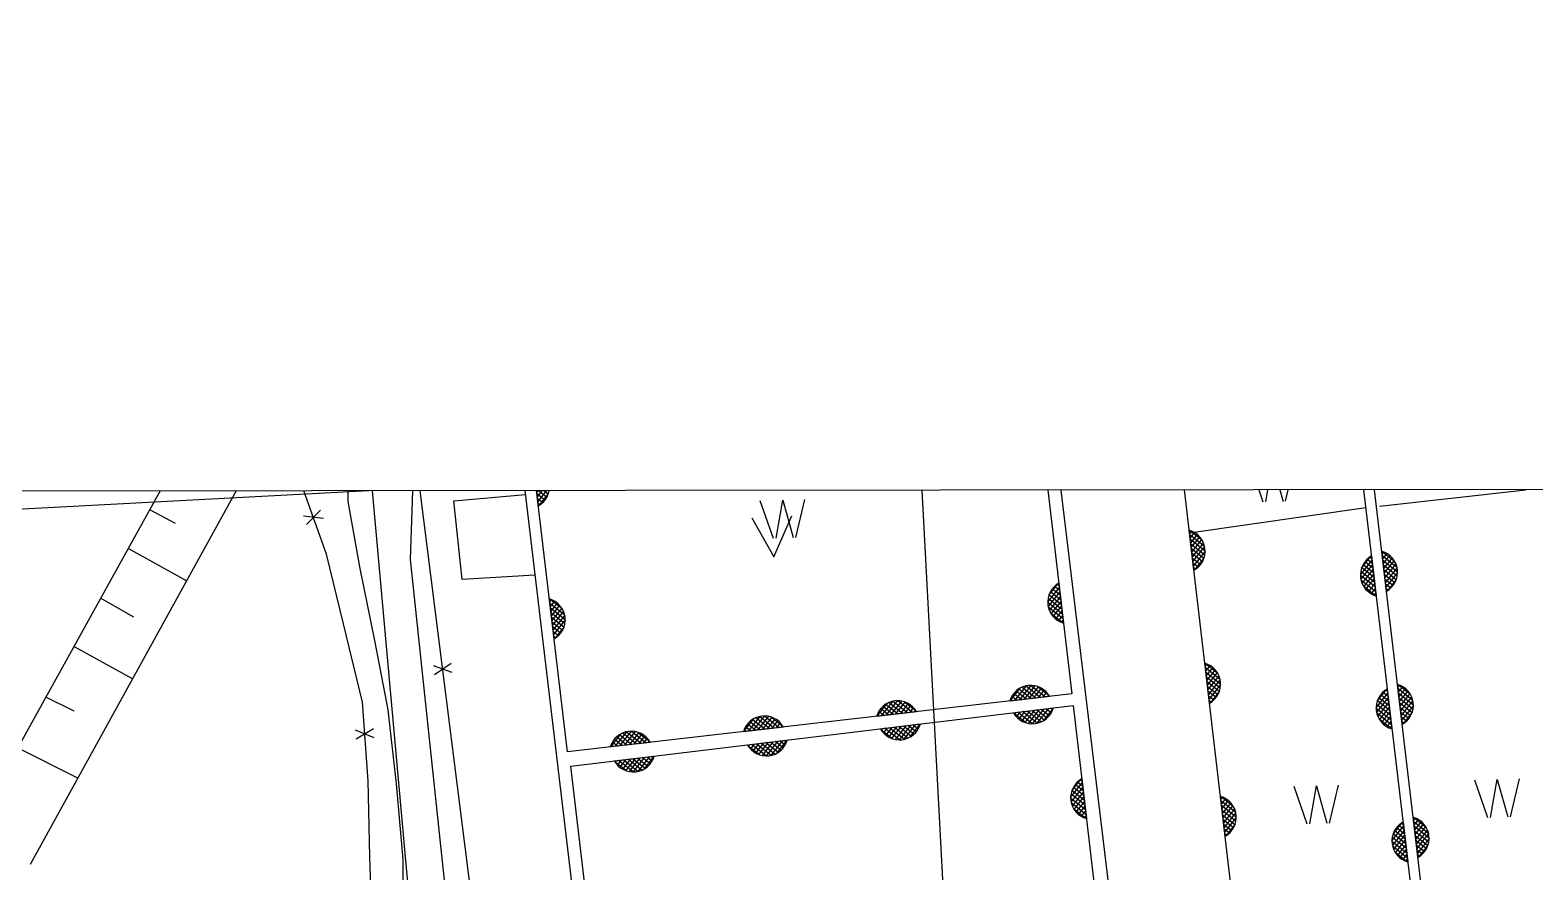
# Model space of a CAD drawing. Header units: millimetres. Extents: x 15846 to 16642, y 1103 to 1807.
# Drawn here: x 16019.5 to 16086.9, y 1528.9 to 1566.6 of the extents above; entities that cross this region are included whole.
import ezdxf
from ezdxf.xclip import XClip

# ---------------------------------------------------------------- set-up
doc = ezdxf.new("R2010")
doc.units = ezdxf.units.MM
doc.header["$LTSCALE"] = 10
doc.header["$MEASUREMENT"] = 0
doc.header["$XCLIPFRAME"] = 2
doc.layers.add('TX-PAPR', color=2, linetype='Continuous', plot=False)
doc.layers.add('TZ-BASE', color=253, linetype='Continuous')

# ---------------------------------------------------------------- blocks, each defined once
blk = doc.blocks.new('JD-FGHGF6GCDN')
at = {"layer": 'TZ-BASE'}
for p, q in [((121.898, 134.063), (140.491, -215.796)), ((126.797, 133.972), (85.108, 58.35)), ((106.076, 118.512), (81.008, 74.481)), ((102.204, 95.412), (82.493, 59.871)), ((439.661, 93.128), (-0.064, 69.76)), ((139.013, 10.719, 127.805), (130.169, 84.214, 127.805)), ((129.675, 83.55, 127.783), (131.75, 65.991, 127.783)), ((106.514, 81.41, 127.805), (115.232, 7.824, 127.805)), ((109.165, 63.396, 127.783), (107.09, 80.956, 127.783)), ((102.288, 77.194, 41.001), (102.123, 72.016, 41.001)), ((144.547, 77.341, 127.977), (151.132, 21.744, 127.977)), ((151.601, 21.889, 127.977), (145.018, 77.444, 127.977)), ((99.305, 76.72, 128.02), (99.335, 74.608, 128.02)), ((107.862, 74.42, 127.783), (107.651, 76.207, 127.783)), ((143.146, 20.82, 127.977), (136.65, 76.334, 127.977)), ((139.71, 76.28, 127.503), (140.297, 74.59, 127.503)), ((140.433, 74.597, 127.503), (140.728, 76.289, 127.503)), ((140.728, 76.289, 127.503), (141.201, 74.616, 127.503)), ((141.314, 74.622, 127.503), (141.722, 76.319, 127.503)), ((102.512, 52.028, 40), (100.407, 75.491, 40)), ((108.343, 75.094, 127.783), (107.725, 75.581, 127.783)), ((108.282, 75.651, 127.783), (107.79, 75.028, 127.783)), ((108.337, 75.478, 127.783), (107.815, 74.817, 127.783)), ((98.382, 72.247, 126.211), (97.332, 75.185, 126.211)), ((107.353, 37.339, 128.257), (102.543, 75.323, 128.257)), ((104.076, 74.644, 127.805), (107.282, 74.926, 127.805)), ((108.301, 74.936, 127.783), (107.75, 75.371, 127.783)), ((108.236, 74.796, 127.783), (107.775, 75.16, 127.783)), ((108.153, 74.67, 127.783), (107.8, 74.949, 127.783)), ((108.359, 75.265, 127.783), (107.84, 74.607, 127.783)), ((108.308, 74.958, 127.783), (107.903, 74.444, 127.783)), ((145.512, 74.4, 127.977), (153.241, 75.272, 127.977)), ((91.61, 73.631), (90.463, 74.241)), ((98.102, 74.22, 126.211), (97.483, 73.575, 126.211)), ((99.335, 74.608, 128.02), (99.87, 71.609, 128.02)), ((104.457, 71.122, 127.805), (104.076, 74.644, 127.805)), ((108.052, 74.559, 127.783), (107.824, 74.739, 127.783)), ((107.932, 74.463, 127.783), (107.849, 74.528, 127.783)), ((117.781, 74.657, 127.503), (118.368, 72.967, 127.503)), ((118.504, 72.974, 127.503), (118.799, 74.666, 127.503)), ((118.799, 74.666, 127.503), (119.272, 72.993, 127.503)), ((119.385, 72.998, 127.503), (119.792, 74.696, 127.503)), ((137.017, 73.203, 127.977), (144.91, 74.336, 127.977)), ((98.236, 73.844, 126.211), (97.348, 73.951, 126.211)), ((117.415, 73.878, 127.503), (118.407, 72.132, 127.503)), ((118.407, 72.132, 127.503), (119.208, 73.973, 127.503)), ((137.212, 71.535, 127.977), (137.003, 73.323, 127.977)), ((137.212, 71.535, 127.977), (137.003, 73.323, 127.977)), ((137.579, 72.872, 127.977), (137.014, 73.319, 127.977)), ((137.579, 72.872, 127.977), (137.014, 73.319, 127.977)), ((137.093, 73.292, 127.977), (137.017, 73.197, 127.977)), ((137.093, 73.292, 127.977), (137.017, 73.197, 127.977)), ((137.687, 72.596, 127.977), (137.027, 73.118, 127.977)), ((137.687, 72.596, 127.977), (137.027, 73.118, 127.977)), ((137.231, 73.224, 127.977), (137.042, 72.986, 127.977)), ((137.231, 73.224, 127.977), (137.042, 72.986, 127.977)), ((137.71, 72.387, 127.977), (137.051, 72.907, 127.977)), ((137.71, 72.387, 127.977), (137.051, 72.907, 127.977)), ((137.354, 73.138, 127.977), (137.067, 72.775, 127.977)), ((137.354, 73.138, 127.977), (137.067, 72.775, 127.977)), ((137.463, 73.034, 127.977), (137.091, 72.564, 127.977)), ((137.463, 73.034, 127.977), (137.091, 72.564, 127.977)), ((137.556, 72.91, 127.977), (137.116, 72.354, 127.977)), ((137.556, 72.91, 127.977), (137.116, 72.354, 127.977)), ((137.633, 72.765, 127.977), (137.141, 72.143, 127.977)), ((137.633, 72.765, 127.977), (137.141, 72.143, 127.977)), ((92.114, 71.059), (89.499, 72.504)), ((99.137, 69.127, 126.211), (98.382, 72.247, 126.211)), ((137.694, 72.208, 127.977), (137.076, 72.697, 127.977)), ((137.694, 72.208, 127.977), (137.076, 72.697, 127.977)), ((137.651, 72.051, 127.977), (137.101, 72.486, 127.977)), ((137.651, 72.051, 127.977), (137.101, 72.486, 127.977)), ((137.587, 71.911, 127.977), (137.125, 72.275, 127.977)), ((137.587, 71.911, 127.977), (137.125, 72.275, 127.977)), ((137.687, 72.593, 127.977), (137.165, 71.932, 127.977)), ((137.687, 72.593, 127.977), (137.165, 71.932, 127.977)), ((137.71, 72.379, 127.977), (137.19, 71.722, 127.977)), ((137.71, 72.379, 127.977), (137.19, 71.722, 127.977)), ((144.714, 71.632, 127.977), (145.119, 72.146, 127.977)), ((144.714, 71.632, 127.977), (145.119, 72.146, 127.977)), ((145.09, 72.127, 127.977), (145.173, 72.062, 127.977)), ((145.09, 72.127, 127.977), (145.173, 72.062, 127.977)), ((145.16, 72.17, 127.977), (145.371, 70.383, 127.977)), ((145.16, 72.17, 127.977), (145.371, 70.383, 127.977)), ((145.83, 70.592, 127.977), (145.618, 72.379, 127.977)), ((145.83, 70.592, 127.977), (145.618, 72.379, 127.977)), ((146.195, 71.93, 127.977), (145.629, 72.376, 127.977)), ((146.195, 71.93, 127.977), (145.629, 72.376, 127.977)), ((145.708, 72.349, 127.977), (145.633, 72.253, 127.977)), ((145.708, 72.349, 127.977), (145.633, 72.253, 127.977)), ((146.303, 71.654, 127.977), (145.642, 72.175, 127.977)), ((146.303, 71.654, 127.977), (145.642, 72.175, 127.977)), ((145.846, 72.281, 127.977), (145.658, 72.042, 127.977)), ((145.846, 72.281, 127.977), (145.658, 72.042, 127.977)), ((145.97, 72.195, 127.977), (145.683, 71.832, 127.977)), ((145.97, 72.195, 127.977), (145.683, 71.832, 127.977)), ((146.078, 72.091, 127.977), (145.708, 71.621, 127.977)), ((146.078, 72.091, 127.977), (145.708, 71.621, 127.977)), ((99.87, 71.609, 128.02), (100.545, 68.313, 128.02)), ((102.123, 72.016, 41.001), (103.659, 57.499, 41.001)), ((137.503, 71.785, 127.977), (137.15, 72.065, 127.977)), ((137.503, 71.785, 127.977), (137.15, 72.065, 127.977)), ((137.402, 71.674, 127.977), (137.175, 71.854, 127.977)), ((137.402, 71.674, 127.977), (137.175, 71.854, 127.977)), ((137.282, 71.578, 127.977), (137.199, 71.643, 127.977)), ((137.282, 71.578, 127.977), (137.199, 71.643, 127.977)), ((137.658, 72.072, 127.977), (137.252, 71.559, 127.977)), ((137.658, 72.072, 127.977), (137.252, 71.559, 127.977)), ((144.663, 71.325, 127.977), (145.182, 71.984, 127.977)), ((144.663, 71.325, 127.977), (145.182, 71.984, 127.977)), ((144.679, 71.496, 127.977), (145.297, 71.009, 127.977)), ((144.679, 71.496, 127.977), (145.297, 71.009, 127.977)), ((144.686, 71.112, 127.977), (145.207, 71.773, 127.977)), ((144.686, 71.112, 127.977), (145.207, 71.773, 127.977)), ((144.722, 71.654, 127.977), (145.272, 71.219, 127.977)), ((144.722, 71.654, 127.977), (145.272, 71.219, 127.977)), ((144.741, 70.939, 127.977), (145.232, 71.562, 127.977)), ((144.741, 70.939, 127.977), (145.232, 71.562, 127.977)), ((144.786, 71.794, 127.977), (145.247, 71.43, 127.977)), ((144.786, 71.794, 127.977), (145.247, 71.43, 127.977)), ((144.869, 71.92, 127.977), (145.223, 71.641, 127.977)), ((144.869, 71.92, 127.977), (145.223, 71.641, 127.977)), ((144.97, 72.031, 127.977), (145.198, 71.851, 127.977)), ((144.97, 72.031, 127.977), (145.198, 71.851, 127.977)), ((146.327, 71.444, 127.977), (145.667, 71.964, 127.977)), ((146.327, 71.444, 127.977), (145.667, 71.964, 127.977)), ((146.311, 71.266, 127.977), (145.692, 71.753, 127.977)), ((146.311, 71.266, 127.977), (145.692, 71.753, 127.977)), ((146.268, 71.108, 127.977), (145.717, 71.543, 127.977)), ((146.268, 71.108, 127.977), (145.717, 71.543, 127.977)), ((146.172, 71.968, 127.977), (145.733, 71.41, 127.977)), ((146.172, 71.968, 127.977), (145.733, 71.41, 127.977)), ((146.249, 71.823, 127.977), (145.758, 71.2, 127.977)), ((146.249, 71.823, 127.977), (145.758, 71.2, 127.977)), ((146.304, 71.65, 127.977), (145.783, 70.989, 127.977)), ((146.304, 71.65, 127.977), (145.783, 70.989, 127.977)), ((146.327, 71.437, 127.977), (145.808, 70.778, 127.977)), ((146.327, 71.437, 127.977), (145.808, 70.778, 127.977)), ((107.71, 71.316, 127.805), (104.457, 71.122, 127.805)), ((130.667, 70.108, 127.783), (131.186, 70.766, 127.783)), ((130.718, 70.415, 127.783), (131.123, 70.929, 127.783)), ((130.974, 70.813, 127.783), (131.201, 70.634, 127.783)), ((131.094, 70.91, 127.783), (131.176, 70.844, 127.783)), ((131.164, 70.953, 127.783), (131.375, 69.165, 127.783)), ((144.663, 71.318, 127.977), (145.322, 70.798, 127.977)), ((144.663, 71.318, 127.977), (145.322, 70.798, 127.977)), ((144.686, 71.108, 127.977), (145.347, 70.587, 127.977)), ((144.686, 71.108, 127.977), (145.347, 70.587, 127.977)), ((144.794, 70.832, 127.977), (145.36, 70.386, 127.977)), ((144.794, 70.832, 127.977), (145.36, 70.386, 127.977)), ((144.817, 70.794, 127.977), (145.257, 71.352, 127.977)), ((144.817, 70.794, 127.977), (145.257, 71.352, 127.977)), ((144.911, 70.671, 127.977), (145.282, 71.141, 127.977)), ((144.911, 70.671, 127.977), (145.282, 71.141, 127.977)), ((145.02, 70.567, 127.977), (145.307, 70.93, 127.977)), ((145.02, 70.567, 127.977), (145.307, 70.93, 127.977)), ((146.204, 70.968, 127.977), (145.742, 71.332, 127.977)), ((146.204, 70.968, 127.977), (145.742, 71.332, 127.977)), ((146.121, 70.842, 127.977), (145.767, 71.121, 127.977)), ((146.121, 70.842, 127.977), (145.767, 71.121, 127.977)), ((146.02, 70.731, 127.977), (145.792, 70.911, 127.977)), ((146.02, 70.731, 127.977), (145.792, 70.911, 127.977)), ((146.276, 71.13, 127.977), (145.871, 70.616, 127.977)), ((146.276, 71.13, 127.977), (145.871, 70.616, 127.977)), ((89.749, 69.424), (88.266, 70.28)), ((108.566, 68.461, 127.783), (108.355, 70.249, 127.783)), ((108.932, 69.799, 127.783), (108.366, 70.245, 127.783)), ((108.445, 70.218, 127.783), (108.37, 70.123, 127.783)), ((108.583, 70.151, 127.783), (108.395, 69.912, 127.783)), ((108.706, 70.065, 127.783), (108.42, 69.701, 127.783)), ((130.667, 70.1, 127.783), (131.326, 69.58, 127.783)), ((130.683, 70.279, 127.783), (131.301, 69.791, 127.783)), ((130.689, 69.894, 127.783), (131.211, 70.555, 127.783)), ((130.725, 70.436, 127.783), (131.276, 70.002, 127.783)), ((130.744, 69.722, 127.783), (131.235, 70.345, 127.783)), ((130.789, 70.577, 127.783), (131.251, 70.212, 127.783)), ((130.821, 69.577, 127.783), (131.26, 70.134, 127.783)), ((130.872, 70.702, 127.783), (131.226, 70.423, 127.783)), ((145.143, 70.481, 127.977), (145.332, 70.72, 127.977)), ((145.143, 70.481, 127.977), (145.332, 70.72, 127.977)), ((145.281, 70.413, 127.977), (145.357, 70.509, 127.977)), ((145.281, 70.413, 127.977), (145.357, 70.509, 127.977)), ((145.9, 70.635, 127.977), (145.817, 70.7, 127.977)), ((145.9, 70.635, 127.977), (145.817, 70.7, 127.977)), ((109.04, 69.523, 127.783), (108.379, 70.044, 127.783)), ((109.063, 69.314, 127.783), (108.404, 69.833, 127.783)), ((109.047, 69.135, 127.783), (108.429, 69.623, 127.783)), ((108.815, 69.961, 127.783), (108.445, 69.491, 127.783)), ((109.005, 68.978, 127.783), (108.454, 69.412, 127.783)), ((108.909, 69.837, 127.783), (108.47, 69.28, 127.783)), ((108.986, 69.692, 127.783), (108.494, 69.069, 127.783)), ((109.041, 69.52, 127.783), (108.519, 68.859, 127.783)), ((130.69, 69.891, 127.783), (131.351, 69.37, 127.783)), ((130.798, 69.615, 127.783), (131.363, 69.169, 127.783)), ((130.915, 69.453, 127.783), (131.285, 69.923, 127.783)), ((131.023, 69.349, 127.783), (131.31, 69.713, 127.783)), ((131.147, 69.263, 127.783), (131.335, 69.502, 127.783)), ((99.992, 65.621, 126.211), (99.137, 69.127, 126.211)), ((108.941, 68.837, 127.783), (108.479, 69.201, 127.783)), ((108.858, 68.712, 127.783), (108.504, 68.991, 127.783)), ((108.756, 68.601, 127.783), (108.529, 68.78, 127.783)), ((109.063, 69.306, 127.783), (108.544, 68.648, 127.783)), ((109.012, 68.999, 127.783), (108.607, 68.485, 127.783)), ((131.285, 69.196, 127.783), (131.36, 69.291, 127.783)), ((89.692, 66.664), (87.066, 68.117)), ((100.545, 68.313, 128.02), (101.125, 65.273, 128.02)), ((108.636, 68.504, 127.783), (108.554, 68.569, 127.783)), ((104.006, 66.953, 128.257), (103.162, 67.249, 128.257)), ((103.956, 67.35, 128.257), (103.213, 66.853, 128.257)), ((137.909, 65.575, 127.977), (137.7, 67.363, 127.977)), ((137.909, 65.575, 127.977), (137.7, 67.363, 127.977)), ((138.277, 66.913, 127.977), (137.711, 67.36, 127.977)), ((138.277, 66.913, 127.977), (137.711, 67.36, 127.977)), ((137.79, 67.333, 127.977), (137.715, 67.237, 127.977)), ((137.79, 67.333, 127.977), (137.715, 67.237, 127.977)), ((138.384, 66.637, 127.977), (137.724, 67.159, 127.977)), ((138.384, 66.637, 127.977), (137.724, 67.159, 127.977)), ((137.928, 67.265, 127.977), (137.739, 67.026, 127.977)), ((137.928, 67.265, 127.977), (137.739, 67.026, 127.977)), ((138.407, 66.427, 127.977), (137.749, 66.948, 127.977)), ((138.407, 66.427, 127.977), (137.749, 66.948, 127.977)), ((138.051, 67.179, 127.977), (137.764, 66.816, 127.977)), ((138.051, 67.179, 127.977), (137.764, 66.816, 127.977)), ((138.391, 66.249, 127.977), (137.773, 66.737, 127.977)), ((138.391, 66.249, 127.977), (137.773, 66.737, 127.977)), ((138.16, 67.075, 127.977), (137.789, 66.605, 127.977)), ((138.16, 67.075, 127.977), (137.789, 66.605, 127.977)), ((138.253, 66.951, 127.977), (137.813, 66.394, 127.977)), ((138.253, 66.951, 127.977), (137.813, 66.394, 127.977)), ((138.33, 66.806, 127.977), (137.838, 66.184, 127.977)), ((138.33, 66.806, 127.977), (137.838, 66.184, 127.977)), ((129.417, 66.246, 127.783), (128.968, 65.682, 127.783)), ((129.15, 66.021, 127.783), (129.513, 65.734, 127.783)), ((129.693, 66.353, 127.783), (129.17, 65.694, 127.783)), ((129.255, 66.13, 127.783), (129.723, 65.758, 127.783)), ((129.378, 66.223, 127.783), (129.934, 65.782, 127.783)), ((129.902, 66.376, 127.783), (129.38, 65.718, 127.783)), ((129.524, 66.299, 127.783), (130.145, 65.806, 127.783)), ((130.081, 66.359, 127.783), (129.591, 65.743, 127.783)), ((129.696, 66.354, 127.783), (130.356, 65.83, 127.783)), ((130.238, 66.316, 127.783), (129.802, 65.767, 127.783)), ((129.91, 66.376, 127.783), (130.566, 65.855, 127.783)), ((130.378, 66.252, 127.783), (130.013, 65.791, 127.783)), ((130.217, 66.324, 127.783), (130.729, 65.917, 127.783)), ((130.504, 66.168, 127.783), (130.223, 65.815, 127.783)), ((130.614, 66.066, 127.783), (130.434, 65.839, 127.783)), ((138.348, 66.092, 127.977), (137.798, 66.527, 127.977)), ((138.348, 66.092, 127.977), (137.798, 66.527, 127.977)), ((138.284, 65.951, 127.977), (137.823, 66.316, 127.977)), ((138.284, 65.951, 127.977), (137.823, 66.316, 127.977)), ((138.201, 65.826, 127.977), (137.847, 66.105, 127.977)), ((138.201, 65.826, 127.977), (137.847, 66.105, 127.977)), ((138.385, 66.633, 127.977), (137.863, 65.973, 127.977)), ((138.385, 66.633, 127.977), (137.863, 65.973, 127.977)), ((138.407, 66.42, 127.977), (137.887, 65.762, 127.977)), ((138.407, 66.42, 127.977), (137.887, 65.762, 127.977)), ((138.356, 66.113, 127.977), (137.95, 65.599, 127.977)), ((138.356, 66.113, 127.977), (137.95, 65.599, 127.977)), ((145.369, 65.367, 127.977), (145.888, 66.025, 127.977)), ((145.369, 65.367, 127.977), (145.888, 66.025, 127.977)), ((145.42, 65.674, 127.977), (145.825, 66.188, 127.977)), ((145.42, 65.674, 127.977), (145.825, 66.188, 127.977)), ((145.676, 66.073, 127.977), (145.903, 65.893, 127.977)), ((145.676, 66.073, 127.977), (145.903, 65.893, 127.977)), ((145.796, 66.169, 127.977), (145.878, 66.104, 127.977)), ((145.796, 66.169, 127.977), (145.878, 66.104, 127.977)), ((145.865, 66.212, 127.977), (146.077, 64.425, 127.977)), ((145.865, 66.212, 127.977), (146.077, 64.425, 127.977)), ((146.536, 64.633, 127.977), (146.324, 66.421, 127.977)), ((146.536, 64.633, 127.977), (146.324, 66.421, 127.977)), ((146.902, 65.971, 127.977), (146.336, 66.417, 127.977)), ((146.902, 65.971, 127.977), (146.336, 66.417, 127.977)), ((146.414, 66.39, 127.977), (146.339, 66.295, 127.977)), ((146.414, 66.39, 127.977), (146.339, 66.295, 127.977)), ((147.009, 65.696, 127.977), (146.348, 66.216, 127.977)), ((147.009, 65.696, 127.977), (146.348, 66.216, 127.977)), ((146.552, 66.323, 127.977), (146.364, 66.084, 127.977)), ((146.552, 66.323, 127.977), (146.364, 66.084, 127.977)), ((146.676, 66.237, 127.977), (146.389, 65.873, 127.977)), ((146.676, 66.237, 127.977), (146.389, 65.873, 127.977)), ((146.785, 66.133, 127.977), (146.414, 65.663, 127.977)), ((146.785, 66.133, 127.977), (146.414, 65.663, 127.977)), ((87.087, 65.219), (85.808, 65.848)), ((100.243, 62.095, 126.211), (99.992, 65.621, 126.211)), ((131.75, 65.991, 127.783), (109.165, 63.396, 127.783)), ((109.316, 62.755, 127.783), (131.811, 65.475, 127.783)), ((123.456, 65.562, 127.783), (123.008, 64.997, 127.783)), ((123.732, 65.668, 127.783), (123.209, 65.009, 127.783)), ((123.294, 65.445, 127.783), (123.763, 65.073, 127.783)), ((123.418, 65.539, 127.783), (123.973, 65.097, 127.783)), ((123.942, 65.691, 127.783), (123.42, 65.034, 127.783)), ((123.563, 65.615, 127.783), (124.184, 65.121, 127.783)), ((124.12, 65.675, 127.783), (123.63, 65.058, 127.783)), ((123.736, 65.669, 127.783), (124.395, 65.146, 127.783)), ((124.277, 65.631, 127.783), (123.841, 65.082, 127.783)), ((123.949, 65.691, 127.783), (124.606, 65.17, 127.783)), ((124.418, 65.567, 127.783), (124.052, 65.106, 127.783)), ((124.256, 65.639, 127.783), (124.769, 65.232, 127.783)), ((124.543, 65.483, 127.783), (124.263, 65.131, 127.783)), ((124.654, 65.382, 127.783), (124.473, 65.155, 127.783)), ((130.753, 65.876, 127.783), (128.965, 65.671, 127.783)), ((128.996, 65.761, 127.783), (129.091, 65.685, 127.783)), ((129.064, 65.899, 127.783), (129.302, 65.709, 127.783)), ((129.132, 65.151, 127.783), (130.919, 65.367, 127.783)), ((130.471, 64.789, 127.783), (130.916, 65.356, 127.783)), ((130.71, 65.946, 127.783), (130.645, 65.864, 127.783)), ((130.889, 65.277, 127.783), (130.793, 65.352, 127.783)), ((131.811, 65.475, 127.783), (133.844, 47.871, 127.783)), ((138.099, 65.715, 127.977), (137.872, 65.895, 127.977)), ((138.099, 65.715, 127.977), (137.872, 65.895, 127.977)), ((137.979, 65.619, 127.977), (137.897, 65.684, 127.977)), ((137.979, 65.619, 127.977), (137.897, 65.684, 127.977)), ((145.369, 65.359, 127.977), (146.028, 64.84, 127.977)), ((145.369, 65.359, 127.977), (146.028, 64.84, 127.977)), ((145.385, 65.538, 127.977), (146.003, 65.05, 127.977)), ((145.385, 65.538, 127.977), (146.003, 65.05, 127.977)), ((145.391, 65.153, 127.977), (145.913, 65.815, 127.977)), ((145.391, 65.153, 127.977), (145.913, 65.815, 127.977)), ((145.427, 65.695, 127.977), (145.978, 65.261, 127.977)), ((145.427, 65.695, 127.977), (145.978, 65.261, 127.977)), ((145.446, 64.981, 127.977), (145.938, 65.604, 127.977)), ((145.446, 64.981, 127.977), (145.938, 65.604, 127.977)), ((145.491, 65.836, 127.977), (145.953, 65.472, 127.977)), ((145.491, 65.836, 127.977), (145.953, 65.472, 127.977)), ((145.523, 64.836, 127.977), (145.962, 65.393, 127.977)), ((145.523, 64.836, 127.977), (145.962, 65.393, 127.977)), ((145.574, 65.961, 127.977), (145.928, 65.682, 127.977)), ((145.574, 65.961, 127.977), (145.928, 65.682, 127.977)), ((147.033, 65.486, 127.977), (146.373, 66.006, 127.977)), ((147.033, 65.486, 127.977), (146.373, 66.006, 127.977)), ((147.017, 65.308, 127.977), (146.398, 65.795, 127.977)), ((147.017, 65.308, 127.977), (146.398, 65.795, 127.977)), ((146.974, 65.15, 127.977), (146.423, 65.584, 127.977)), ((146.974, 65.15, 127.977), (146.423, 65.584, 127.977)), ((146.878, 66.01, 127.977), (146.439, 65.452, 127.977)), ((146.878, 66.01, 127.977), (146.439, 65.452, 127.977)), ((146.91, 65.01, 127.977), (146.448, 65.374, 127.977)), ((146.91, 65.01, 127.977), (146.448, 65.374, 127.977)), ((146.955, 65.865, 127.977), (146.464, 65.242, 127.977)), ((146.955, 65.865, 127.977), (146.464, 65.242, 127.977)), ((147.01, 65.692, 127.977), (146.489, 65.031, 127.977)), ((147.01, 65.692, 127.977), (146.489, 65.031, 127.977)), ((147.033, 65.479, 127.977), (146.514, 64.82, 127.977)), ((147.033, 65.479, 127.977), (146.514, 64.82, 127.977)), ((101.125, 65.273, 128.02), (101.498, 61.966, 128.02)), ((117.495, 64.877, 127.783), (117.047, 64.313, 127.783)), ((117.771, 64.984, 127.783), (117.248, 64.325, 127.783)), ((117.333, 64.761, 127.783), (117.802, 64.388, 127.783)), ((117.457, 64.854, 127.783), (118.013, 64.413, 127.783)), ((117.981, 65.006, 127.783), (117.459, 64.349, 127.783)), ((117.602, 64.93, 127.783), (118.223, 64.437, 127.783)), ((118.159, 64.99, 127.783), (117.67, 64.373, 127.783)), ((117.775, 64.984, 127.783), (118.434, 64.461, 127.783)), ((118.316, 64.947, 127.783), (117.88, 64.397, 127.783)), ((117.988, 65.006, 127.783), (118.645, 64.485, 127.783)), ((118.457, 64.882, 127.783), (118.091, 64.422, 127.783)), ((118.295, 64.954, 127.783), (118.808, 64.547, 127.783)), ((118.582, 64.799, 127.783), (118.302, 64.446, 127.783)), ((118.693, 64.697, 127.783), (118.513, 64.47, 127.783)), ((124.793, 65.191, 127.783), (123.004, 64.986, 127.783)), ((123.035, 65.076, 127.783), (123.13, 65, 127.783)), ((123.103, 65.214, 127.783), (123.341, 65.025, 127.783)), ((123.189, 65.337, 127.783), (123.552, 65.049, 127.783)), ((124.75, 65.261, 127.783), (124.684, 65.179, 127.783)), ((129.671, 64.707, 127.783), (129.156, 65.111, 127.783)), ((129.175, 65.082, 127.783), (129.24, 65.164, 127.783)), ((129.272, 64.962, 127.783), (129.451, 65.19, 127.783)), ((129.978, 64.657, 127.783), (129.319, 65.174, 127.783)), ((129.383, 64.861, 127.783), (129.661, 65.215, 127.783)), ((129.509, 64.778, 127.783), (129.872, 65.241, 127.783)), ((130.192, 64.68, 127.783), (129.529, 65.199, 127.783)), ((129.65, 64.714, 127.783), (130.083, 65.266, 127.783)), ((130.364, 64.735, 127.783), (129.74, 65.225, 127.783)), ((129.807, 64.672, 127.783), (130.293, 65.292, 127.783)), ((130.509, 64.812, 127.783), (129.95, 65.25, 127.783)), ((129.986, 64.657, 127.783), (130.504, 65.317, 127.783)), ((130.632, 64.907, 127.783), (130.161, 65.276, 127.783)), ((130.195, 64.681, 127.783), (130.714, 65.343, 127.783)), ((130.736, 65.016, 127.783), (130.372, 65.301, 127.783)), ((130.822, 65.139, 127.783), (130.582, 65.327, 127.783)), ((145.392, 65.15, 127.977), (146.053, 64.629, 127.977)), ((145.392, 65.15, 127.977), (146.053, 64.629, 127.977)), ((145.5, 64.874, 127.977), (146.066, 64.428, 127.977)), ((145.5, 64.874, 127.977), (146.066, 64.428, 127.977)), ((145.617, 64.713, 127.977), (145.987, 65.183, 127.977)), ((145.617, 64.713, 127.977), (145.987, 65.183, 127.977)), ((145.726, 64.608, 127.977), (146.012, 64.972, 127.977)), ((145.726, 64.608, 127.977), (146.012, 64.972, 127.977)), ((145.849, 64.522, 127.977), (146.037, 64.761, 127.977)), ((145.849, 64.522, 127.977), (146.037, 64.761, 127.977)), ((146.827, 64.884, 127.977), (146.473, 65.163, 127.977)), ((146.827, 64.884, 127.977), (146.473, 65.163, 127.977)), ((146.726, 64.773, 127.977), (146.498, 64.952, 127.977)), ((146.726, 64.773, 127.977), (146.498, 64.952, 127.977)), ((146.606, 64.677, 127.977), (146.523, 64.742, 127.977)), ((146.606, 64.677, 127.977), (146.523, 64.742, 127.977)), ((146.982, 65.171, 127.977), (146.577, 64.657, 127.977)), ((146.982, 65.171, 127.977), (146.577, 64.657, 127.977)), ((100.507, 64.025, 126.211), (99.68, 64.367, 126.211)), ((100.478, 64.424, 126.211), (99.709, 63.968, 126.211)), ((111.534, 64.192, 127.783), (111.086, 63.628, 127.783)), ((111.81, 64.299, 127.783), (111.287, 63.64, 127.783)), ((111.372, 64.076, 127.783), (111.841, 63.704, 127.783)), ((111.496, 64.169, 127.783), (112.052, 63.728, 127.783)), ((112.02, 64.322, 127.783), (111.498, 63.664, 127.783)), ((111.641, 64.245, 127.783), (112.262, 63.752, 127.783)), ((112.198, 64.305, 127.783), (111.709, 63.689, 127.783)), ((111.814, 64.3, 127.783), (112.473, 63.776, 127.783)), ((112.356, 64.262, 127.783), (111.92, 63.713, 127.783)), ((112.028, 64.322, 127.783), (112.684, 63.801, 127.783)), ((112.496, 64.198, 127.783), (112.13, 63.737, 127.783)), ((112.335, 64.27, 127.783), (112.847, 63.863, 127.783)), ((112.621, 64.114, 127.783), (112.341, 63.761, 127.783)), ((112.732, 64.012, 127.783), (112.552, 63.785, 127.783)), ((118.832, 64.507, 127.783), (117.044, 64.301, 127.783)), ((117.074, 64.391, 127.783), (117.17, 64.316, 127.783)), ((117.142, 64.529, 127.783), (117.38, 64.34, 127.783)), ((117.228, 64.652, 127.783), (117.591, 64.364, 127.783)), ((118.789, 64.577, 127.783), (118.723, 64.494, 127.783)), ((123.175, 64.431, 127.783), (124.962, 64.647, 127.783)), ((123.714, 63.987, 127.783), (123.199, 64.39, 127.783)), ((123.219, 64.361, 127.783), (123.284, 64.444, 127.783)), ((123.315, 64.241, 127.783), (123.494, 64.47, 127.783)), ((124.022, 63.936, 127.783), (123.362, 64.454, 127.783)), ((123.427, 64.14, 127.783), (123.705, 64.495, 127.783)), ((123.553, 64.058, 127.783), (123.915, 64.52, 127.783)), ((124.235, 63.96, 127.783), (123.573, 64.479, 127.783)), ((123.693, 63.994, 127.783), (124.126, 64.546, 127.783)), ((124.407, 64.015, 127.783), (123.783, 64.505, 127.783)), ((123.851, 63.952, 127.783), (124.337, 64.571, 127.783)), ((124.552, 64.092, 127.783), (123.994, 64.53, 127.783)), ((124.029, 63.936, 127.783), (124.547, 64.597, 127.783)), ((124.675, 64.186, 127.783), (124.204, 64.555, 127.783)), ((124.239, 63.96, 127.783), (124.758, 64.622, 127.783)), ((124.779, 64.295, 127.783), (124.415, 64.581, 127.783)), ((124.514, 64.069, 127.783), (124.959, 64.636, 127.783)), ((124.865, 64.419, 127.783), (124.626, 64.606, 127.783)), ((124.932, 64.557, 127.783), (124.836, 64.632, 127.783)), ((145.987, 64.455, 127.977), (146.062, 64.551, 127.977)), ((145.987, 64.455, 127.977), (146.062, 64.551, 127.977)), ((87.238, 62.214), (84.55, 63.581)), ((112.871, 63.822, 127.783), (111.083, 63.617, 127.783)), ((111.114, 63.707, 127.783), (111.209, 63.631, 127.783)), ((111.181, 63.844, 127.783), (111.419, 63.655, 127.783)), ((111.268, 63.967, 127.783), (111.63, 63.679, 127.783)), ((112.828, 63.892, 127.783), (112.762, 63.81, 127.783)), ((117.219, 63.711, 127.783), (119.006, 63.927, 127.783)), ((117.758, 63.266, 127.783), (117.243, 63.67, 127.783)), ((117.262, 63.641, 127.783), (117.327, 63.724, 127.783)), ((117.359, 63.521, 127.783), (117.538, 63.749, 127.783)), ((118.065, 63.216, 127.783), (117.406, 63.733, 127.783)), ((117.47, 63.42, 127.783), (117.748, 63.775, 127.783)), ((117.596, 63.337, 127.783), (117.959, 63.8, 127.783)), ((118.279, 63.239, 127.783), (117.616, 63.759, 127.783)), ((117.737, 63.274, 127.783), (118.169, 63.826, 127.783)), ((118.451, 63.295, 127.783), (117.827, 63.784, 127.783)), ((117.894, 63.231, 127.783), (118.38, 63.851, 127.783)), ((118.596, 63.372, 127.783), (118.037, 63.81, 127.783)), ((118.073, 63.216, 127.783), (118.591, 63.877, 127.783)), ((118.719, 63.466, 127.783), (118.248, 63.835, 127.783)), ((118.282, 63.24, 127.783), (118.801, 63.902, 127.783)), ((118.823, 63.575, 127.783), (118.458, 63.861, 127.783)), ((118.558, 63.348, 127.783), (119.002, 63.915, 127.783)), ((118.908, 63.698, 127.783), (118.669, 63.886, 127.783)), ((118.975, 63.836, 127.783), (118.88, 63.911, 127.783)), ((111.397, 45.023, 127.783), (109.316, 62.755, 127.783)), ((111.262, 62.99, 127.783), (113.049, 63.206, 127.783)), ((111.801, 62.546, 127.783), (111.286, 62.95, 127.783)), ((111.305, 62.921, 127.783), (111.37, 63.003, 127.783)), ((111.402, 62.801, 127.783), (111.581, 63.029, 127.783)), ((112.108, 62.496, 127.783), (111.449, 63.013, 127.783)), ((111.514, 62.7, 127.783), (111.792, 63.054, 127.783)), ((111.639, 62.617, 127.783), (112.002, 63.08, 127.783)), ((112.322, 62.519, 127.783), (111.66, 63.038, 127.783)), ((111.78, 62.553, 127.783), (112.213, 63.105, 127.783)), ((112.494, 62.574, 127.783), (111.87, 63.064, 127.783)), ((111.937, 62.511, 127.783), (112.423, 63.131, 127.783)), ((112.639, 62.651, 127.783), (112.081, 63.089, 127.783)), ((112.116, 62.496, 127.783), (112.634, 63.156, 127.783)), ((112.762, 62.745, 127.783), (112.291, 63.115, 127.783)), ((112.325, 62.52, 127.783), (112.845, 63.182, 127.783)), ((112.866, 62.854, 127.783), (112.502, 63.14, 127.783)), ((112.601, 62.628, 127.783), (113.046, 63.195, 127.783)), ((112.952, 62.978, 127.783), (112.712, 63.166, 127.783)), ((113.019, 63.116, 127.783), (112.923, 63.191, 127.783)), ((100.318, 58.692, 126.211), (100.243, 62.095, 126.211)), ((131.691, 61.352, 127.783), (132.211, 62.009, 127.783)), ((131.743, 61.659, 127.783), (132.149, 62.172, 127.783)), ((131.999, 62.057, 127.783), (132.227, 61.877, 127.783)), ((132.12, 62.153, 127.783), (132.202, 62.087, 127.783)), ((132.19, 62.196, 127.783), (132.396, 60.408, 127.783)), ((149.77, 62.145, 127.503), (150.358, 60.455, 127.503)), ((150.493, 60.462, 127.503), (150.788, 62.153, 127.503)), ((150.788, 62.153, 127.503), (151.262, 60.48, 127.503)), ((151.375, 60.486, 127.503), (151.782, 62.184, 127.503)), ((101.498, 61.966, 128.02), (101.788, 58.571, 128.02)), ((131.691, 61.344, 127.783), (132.348, 60.823, 127.783)), ((131.707, 61.523, 127.783), (132.324, 61.034, 127.783)), ((131.713, 61.138, 127.783), (132.236, 61.798, 127.783)), ((131.75, 61.68, 127.783), (132.3, 61.244, 127.783)), ((131.767, 60.966, 127.783), (132.26, 61.587, 127.783)), ((131.815, 61.821, 127.783), (132.275, 61.455, 127.783)), ((131.843, 60.821, 127.783), (132.284, 61.377, 127.783)), ((131.898, 61.946, 127.783), (132.251, 61.666, 127.783)), ((138.607, 59.616, 127.977), (138.397, 61.404, 127.977)), ((138.607, 59.616, 127.977), (138.397, 61.404, 127.977)), ((138.974, 60.954, 127.977), (138.409, 61.401, 127.977)), ((138.974, 60.954, 127.977), (138.409, 61.401, 127.977)), ((138.487, 61.373, 127.977), (138.412, 61.278, 127.977)), ((138.487, 61.373, 127.977), (138.412, 61.278, 127.977)), ((138.625, 61.306, 127.977), (138.437, 61.067, 127.977)), ((138.625, 61.306, 127.977), (138.437, 61.067, 127.977)), ((141.676, 61.864, 127.503), (142.263, 60.174, 127.503)), ((142.399, 60.181, 127.503), (142.694, 61.873, 127.503)), ((142.694, 61.873, 127.503), (143.167, 60.199, 127.503)), ((143.28, 60.205, 127.503), (143.688, 61.903, 127.503)), ((131.713, 61.135, 127.783), (132.373, 60.612, 127.783)), ((131.82, 60.859, 127.783), (132.385, 60.411, 127.783)), ((131.937, 60.697, 127.783), (132.309, 61.166, 127.783)), ((132.045, 60.592, 127.783), (132.333, 60.955, 127.783)), ((132.168, 60.506, 127.783), (132.357, 60.744, 127.783)), ((139.081, 60.678, 127.977), (138.421, 61.199, 127.977)), ((139.081, 60.678, 127.977), (138.421, 61.199, 127.977)), ((139.104, 60.468, 127.977), (138.446, 60.989, 127.977)), ((139.104, 60.468, 127.977), (138.446, 60.989, 127.977)), ((138.748, 61.22, 127.977), (138.461, 60.856, 127.977)), ((138.748, 61.22, 127.977), (138.461, 60.856, 127.977)), ((139.088, 60.29, 127.977), (138.471, 60.778, 127.977)), ((139.088, 60.29, 127.977), (138.471, 60.778, 127.977)), ((138.857, 61.115, 127.977), (138.486, 60.646, 127.977)), ((138.857, 61.115, 127.977), (138.486, 60.646, 127.977)), ((138.951, 60.992, 127.977), (138.511, 60.435, 127.977)), ((138.951, 60.992, 127.977), (138.511, 60.435, 127.977)), ((139.027, 60.847, 127.977), (138.535, 60.224, 127.977)), ((139.027, 60.847, 127.977), (138.535, 60.224, 127.977)), ((139.082, 60.674, 127.977), (138.56, 60.014, 127.977)), ((139.082, 60.674, 127.977), (138.56, 60.014, 127.977)), ((132.306, 60.438, 127.783), (132.382, 60.534, 127.783)), ((139.045, 60.132, 127.977), (138.495, 60.567, 127.977)), ((139.045, 60.132, 127.977), (138.495, 60.567, 127.977)), ((138.981, 59.992, 127.977), (138.52, 60.357, 127.977)), ((138.981, 59.992, 127.977), (138.52, 60.357, 127.977)), ((138.898, 59.866, 127.977), (138.545, 60.146, 127.977)), ((138.898, 59.866, 127.977), (138.545, 60.146, 127.977)), ((139.104, 60.461, 127.977), (138.585, 59.803, 127.977)), ((139.104, 60.461, 127.977), (138.585, 59.803, 127.977)), ((139.053, 60.153, 127.977), (138.647, 59.64, 127.977)), ((139.053, 60.153, 127.977), (138.647, 59.64, 127.977)), ((146.074, 59.409, 127.977), (146.593, 60.067, 127.977)), ((146.074, 59.409, 127.977), (146.593, 60.067, 127.977)), ((146.126, 59.716, 127.977), (146.531, 60.23, 127.977)), ((146.126, 59.716, 127.977), (146.531, 60.23, 127.977)), ((146.28, 60.003, 127.977), (146.634, 59.724, 127.977)), ((146.28, 60.003, 127.977), (146.634, 59.724, 127.977)), ((146.381, 60.114, 127.977), (146.609, 59.935, 127.977)), ((146.381, 60.114, 127.977), (146.609, 59.935, 127.977)), ((146.501, 60.21, 127.977), (146.584, 60.145, 127.977)), ((146.501, 60.21, 127.977), (146.584, 60.145, 127.977)), ((146.571, 60.254, 127.977), (146.783, 58.466, 127.977)), ((146.571, 60.254, 127.977), (146.783, 58.466, 127.977)), ((147.242, 58.675, 127.977), (147.03, 60.462, 127.977)), ((147.242, 58.675, 127.977), (147.03, 60.462, 127.977)), ((147.608, 60.013, 127.977), (147.042, 60.459, 127.977)), ((147.608, 60.013, 127.977), (147.042, 60.459, 127.977)), ((147.121, 60.432, 127.977), (147.045, 60.336, 127.977)), ((147.121, 60.432, 127.977), (147.045, 60.336, 127.977)), ((147.715, 59.737, 127.977), (147.055, 60.258, 127.977)), ((147.715, 59.737, 127.977), (147.055, 60.258, 127.977)), ((147.259, 60.365, 127.977), (147.07, 60.126, 127.977)), ((147.259, 60.365, 127.977), (147.07, 60.126, 127.977)), ((147.739, 59.528, 127.977), (147.08, 60.047, 127.977)), ((147.739, 59.528, 127.977), (147.08, 60.047, 127.977)), ((147.382, 60.279, 127.977), (147.095, 59.915, 127.977)), ((147.382, 60.279, 127.977), (147.095, 59.915, 127.977)), ((147.491, 60.175, 127.977), (147.12, 59.705, 127.977)), ((147.491, 60.175, 127.977), (147.12, 59.705, 127.977)), ((147.584, 60.051, 127.977), (147.145, 59.494, 127.977)), ((147.584, 60.051, 127.977), (147.145, 59.494, 127.977)), ((138.797, 59.755, 127.977), (138.569, 59.935, 127.977)), ((138.797, 59.755, 127.977), (138.569, 59.935, 127.977)), ((138.676, 59.659, 127.977), (138.594, 59.724, 127.977)), ((138.676, 59.659, 127.977), (138.594, 59.724, 127.977)), ((146.074, 59.401, 127.977), (146.734, 58.881, 127.977)), ((146.074, 59.401, 127.977), (146.734, 58.881, 127.977)), ((146.09, 59.579, 127.977), (146.709, 59.092, 127.977)), ((146.09, 59.579, 127.977), (146.709, 59.092, 127.977)), ((146.097, 59.195, 127.977), (146.618, 59.856, 127.977)), ((146.097, 59.195, 127.977), (146.618, 59.856, 127.977)), ((146.133, 59.737, 127.977), (146.684, 59.303, 127.977)), ((146.133, 59.737, 127.977), (146.684, 59.303, 127.977)), ((146.152, 59.023, 127.977), (146.643, 59.646, 127.977)), ((146.152, 59.023, 127.977), (146.643, 59.646, 127.977)), ((146.197, 59.877, 127.977), (146.659, 59.513, 127.977)), ((146.197, 59.877, 127.977), (146.659, 59.513, 127.977)), ((146.229, 58.878, 127.977), (146.668, 59.435, 127.977)), ((146.229, 58.878, 127.977), (146.668, 59.435, 127.977)), ((147.723, 59.349, 127.977), (147.104, 59.837, 127.977)), ((147.723, 59.349, 127.977), (147.104, 59.837, 127.977)), ((147.68, 59.192, 127.977), (147.129, 59.626, 127.977)), ((147.68, 59.192, 127.977), (147.129, 59.626, 127.977)), ((147.616, 59.051, 127.977), (147.154, 59.415, 127.977)), ((147.616, 59.051, 127.977), (147.154, 59.415, 127.977)), ((147.661, 59.906, 127.977), (147.17, 59.283, 127.977)), ((147.661, 59.906, 127.977), (147.17, 59.283, 127.977)), ((147.716, 59.734, 127.977), (147.195, 59.073, 127.977)), ((147.716, 59.734, 127.977), (147.195, 59.073, 127.977)), ((147.739, 59.52, 127.977), (147.22, 58.862, 127.977)), ((147.739, 59.52, 127.977), (147.22, 58.862, 127.977)), ((100.492, 53.698, 126.211), (100.318, 58.692, 126.211)), ((146.098, 59.192, 127.977), (146.759, 58.671, 127.977)), ((146.098, 59.192, 127.977), (146.759, 58.671, 127.977)), ((146.206, 58.916, 127.977), (146.772, 58.47, 127.977)), ((146.206, 58.916, 127.977), (146.772, 58.47, 127.977)), ((146.323, 58.754, 127.977), (146.693, 59.224, 127.977)), ((146.323, 58.754, 127.977), (146.693, 59.224, 127.977)), ((146.431, 58.65, 127.977), (146.718, 59.014, 127.977)), ((146.431, 58.65, 127.977), (146.718, 59.014, 127.977)), ((146.555, 58.564, 127.977), (146.743, 58.803, 127.977)), ((146.555, 58.564, 127.977), (146.743, 58.803, 127.977)), ((147.533, 58.926, 127.977), (147.179, 59.205, 127.977)), ((147.533, 58.926, 127.977), (147.179, 59.205, 127.977)), ((147.432, 58.815, 127.977), (147.204, 58.994, 127.977)), ((147.432, 58.815, 127.977), (147.204, 58.994, 127.977)), ((147.312, 58.718, 127.977), (147.229, 58.783, 127.977)), ((147.312, 58.718, 127.977), (147.229, 58.783, 127.977)), ((147.688, 59.213, 127.977), (147.283, 58.699, 127.977)), ((147.688, 59.213, 127.977), (147.283, 58.699, 127.977)), ((101.788, 58.571, 128.02), (101.811, 55.425, 128.02)), ((146.693, 58.497, 127.977), (146.768, 58.592, 127.977)), ((146.693, 58.497, 127.977), (146.768, 58.592, 127.977))]:
    blk.add_line(p, q, dxfattribs=at)
for centre, start, end in [((107.384, 75.269, 127.783), 299.35921, 74.11948), ((136.735, 72.385, 127.977), 299.29378, 74.05405), ((136.735, 72.385, 127.977), 299.29378, 74.05405), ((145.638, 71.321, 127.977), 119.37446, 254.13473), ((145.638, 71.321, 127.977), 119.37446, 254.13473), ((145.352, 71.441, 127.977), 299.37813, 74.1384), ((145.352, 71.441, 127.977), 299.37813, 74.1384), ((131.642, 70.103, 127.783), 119.35921, 254.11948), ((108.088, 69.311, 127.783), 299.35921, 74.11948), ((137.432, 66.426, 127.977), 299.29378, 74.05405), ((137.432, 66.426, 127.977), 299.29378, 74.05405), ((129.902, 65.401, 127.783), 29.17242, 163.93269), ((146.344, 65.362, 127.977), 119.37446, 254.13473), ((146.344, 65.362, 127.977), 119.37446, 254.13473), ((146.058, 65.483, 127.977), 299.37813, 74.1384), ((146.058, 65.483, 127.977), 299.37813, 74.1384), ((123.941, 64.716, 127.783), 29.17242, 163.93269), ((129.98, 65.632, 127.783), 209.51555, 344.27583), ((117.98, 64.031, 127.783), 29.17242, 163.93269), ((112.02, 63.347, 127.783), 29.17242, 163.93269), ((124.024, 64.911, 127.783), 209.51555, 344.27583), ((118.067, 64.191, 127.783), 209.51555, 344.27583), ((112.111, 63.471, 127.783), 209.51555, 344.27583), ((132.666, 61.345, 127.783), 119.20885, 253.96912), ((138.129, 60.466, 127.977), 299.29378, 74.05405), ((138.129, 60.466, 127.977), 299.29378, 74.05405), ((147.049, 59.404, 127.977), 119.37446, 254.13473), ((147.049, 59.404, 127.977), 119.37446, 254.13473), ((146.764, 59.525, 127.977), 299.37813, 74.1384), ((146.764, 59.525, 127.977), 299.37813, 74.1384)]:
    blk.add_arc(centre, 0.975, start, end, dxfattribs=at)

msp = doc.modelspace()

# ---------------------------------------------------------------- linework, layer by layer
at = {"layer": 'TX-PAPR'}
msp.add_lwpolyline([(16634.352, 1546.562), (15934.352, 1545.918), (15934.49, 1395.918), (16634.49, 1396.562)], close=True, dxfattribs=at)

# ---------------------------------------------------------------- block references
at = {"layer": 'TZ-BASE'}
ref = msp.add_blockref('JD-FGHGF6GCDN', (15934.421, 1470.918), dxfattribs=at)
XClip(ref).set_block_clipping_path([(699.9307201608, 75.6438164958), (-0.0689837384, 74.999968275), (0.0689837384, -74.999968275), (700.0686876393, -74.3561200541)])

doc.saveas('drawing.dxf')
